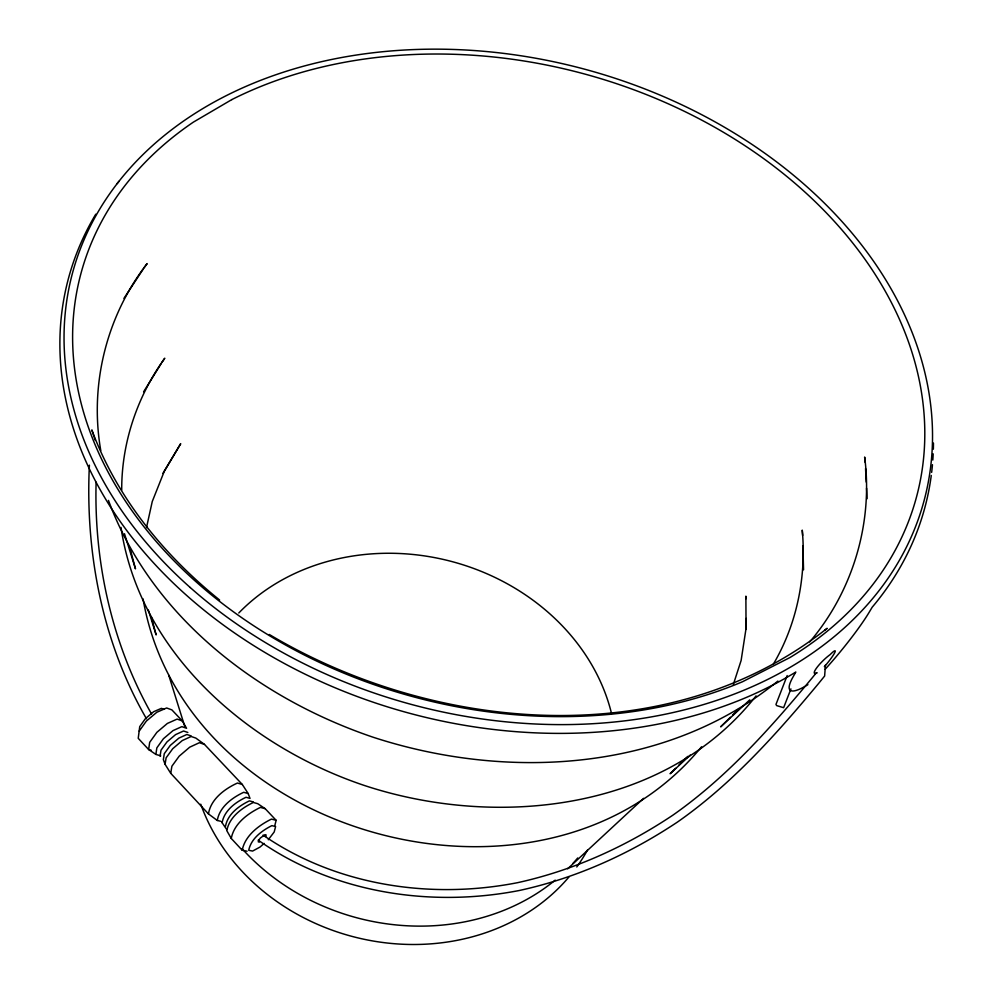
<?xml version="1.0" encoding="UTF-8"?>
<svg xmlns="http://www.w3.org/2000/svg" width="994" height="994" viewBox="0 0 994 994"><rect width="100%" height="100%" fill="white"/><g stroke="black" fill="none" stroke-linecap="round" stroke-linejoin="round"><path stroke-width="1.49" d="M89.398 465.142C85.136 552.639 102.357 642.571 146.503 718.811M96.107 482.202C93.908 562.418 112.011 643.975 151.56 714.04M121.715 490.079C121.504 442.827 137.247 396.469 164.768 358.213L161.798 362.611M825.442 665.011L824.635 676.032L818.783 683.238C776.476 734.131 731.994 783.943 677.436 822.075C629.289 854.144 576.048 878.137 519.415 890.475C430.303 907.845 333.164 892.997 258.216 840.154M160.742 755.875L155.859 754.396L156.841 747.873L163.401 738.753L172.993 730.627L181.852 726.639L186.574 728.279L182.337 720.948L171.887 709.89L166.632 707.976L156.853 712.238L146.342 721.097L139.21 731.099M160.096 756.061L161.016 750.172L166.942 741.959L175.578 734.616L183.567 731L187.841 732.454M220.73 821.292L217.288 820.472L208.467 813.924L170.72 773.295L165.079 764.324L166.122 757.826L172.72 748.718L182.312 740.542L191.146 736.504L195.83 738.082L204.478 744.407L242.325 784.49L248.165 793.547L250.003 798.393L246.027 797.275C235.528 802.195 224.147 810.669 222.134 822.734M170.72 773.295L171.9 766.2L179.168 756.185L189.705 747.19L199.384 742.704L204.478 744.407M208.467 813.924C210.703 799.213 224.644 788.863 237.442 783.036L242.325 784.49M217.288 820.472C219.463 807.103 232.099 797.685 243.741 792.293L248.165 793.547M225.501 826.349C227.564 814.297 238.933 805.823 249.419 800.878L253.383 801.972M146.491 527.665L152.256 501.535L164.221 471.454L180.709 443.659L162.892 473.392M247.096 851.224L242.201 850.23L231.267 838.464C233.913 823.815 247.692 813.527 260.428 807.401L265.187 808.694L276.146 820.311L274.742 825.778M242.201 850.23C245.046 835.619 258.751 825.355 271.449 819.093L276.146 820.311M265.721 836.501L266.119 834.935L265.013 834.674L260.416 837.979L258.664 840.278L258.278 841.856L259.384 842.092M733.323 684.518L741.126 660.463L746.047 628.457L745.885 596.139L745.997 598.748M787.186 675.56L775.954 704.46L776.687 705.616L783.62 707.691L790.938 688.892M773.245 664.352C797.026 624.083 806.519 576.545 802.245 530.125L802.643 535.443M143.608 391.81L161.003 363.879M123.939 298.386L143.111 269.262M809.725 641.913C852.84 591.244 873.229 523.03 864.643 457.029L865.24 462.434M143.944 267.995L147.124 263.609C106.383 316.129 89.311 385.15 100.792 450.617M756.074 695.875C665.483 811.253 496.441 829.058 364.4 785.484C248.637 746.68 139.558 653.244 121.007 527.404M701.565 746.78C546.501 935.938 184.486 839.731 143.049 598.873M268.268 839.768L274.207 831.966L275.599 826.561L271.884 825.629C261.844 830.636 251.035 838.737 248.724 850.28L252.575 851.075L260.03 847.05L264.155 843.409M816.447 672.64L812.396 677.622C770.661 727.968 726.838 777.296 673 815.08C625.698 846.689 573.389 870.396 517.725 882.647C430.998 899.719 336.519 885.803 263.062 835.109M675.609 768.325L670.118 773.742L690.271 755.042M678.902 765.082L687.686 756.422M730.379 717.258L720.65 726.85L749.787 699.838M732.541 715.121L739.014 708.722M567.636 868.818L643.603 798.331M824.672 630.358L827.157 628.32C668.8 753.638 435.496 733.286 269.275 634.47M777.867 681.076C665.893 772.251 506.468 780.663 373.185 737.25C258.378 698.36 151.436 616.889 108.458 500.392M151.337 750.346L148.64 749.526L138.228 738.318L139.732 726.602L145.36 718.699L153.66 711.704L161.401 708.349L164.196 709.356M191.109 735.92L186.86 734.479L178.87 738.12L170.222 745.475L164.283 753.688L163.351 759.565L165.079 764.324M182.337 720.948L177.118 719.097L167.377 723.433L156.866 732.342L149.684 742.344L148.64 749.526L155.859 754.396M265.187 808.694L257.719 803.686L253.346 802.481C241.728 807.985 229.142 817.379 226.831 830.723L231.267 838.464M219.637 600.041C163.811 554.987 116.894 497.696 91.821 429.917L95.25 440.23M124.486 533.728L135.482 568.866L130.4 549.856M148.355 610.043L156.145 634.93L151.361 617.1M168.732 675.187L184.797 726.539M865.55 468.485L866.246 482.102M866.557 488.166L867.103 498.752M802.916 545.905L803.55 569.823M746.208 618.417L746.258 629.264M577.725 857.971A213.76 184.35 14.9 0 1 572.768 863.575M555.199 880.137A213.76 184.35 14.9 0 1 242.25 848.876M226.806 829.617A213.76 184.35 14.9 0 1 221.712 822.063M238.796 612.987A213.76 184.35 14.9 0 1 452.73 561.784A213.76 184.35 14.9 0 1 611.558 713.642M931.266 475.48A443.262 331.921 14.9 0 1 872.185 607.222L869.241 612.142A63.815 7.84 -50.4 0 1 825.095 669.335M95.772 214.195A443.262 331.921 14.9 0 0 245.63 640.422A443.262 331.921 14.9 0 0 795.821 672.043L793.088 676.852A63.902 12.823 -44.3 0 0 807.911 684.655M117.081 183.666A443.262 331.921 14.9 0 1 119.044 181.256M933.453 443.051A443.262 331.921 14.9 0 1 933.354 449.226M933.18 453.86A443.262 331.921 14.9 0 1 932.819 460.048M932.459 464.695A443.262 331.921 14.9 0 1 931.651 472.398M587.466 850.094A209.982 182.449 14.9 0 1 576.768 866.967M569.09 876.807A209.982 182.449 14.9 0 1 367.494 939.976A209.982 182.449 14.9 0 1 200.763 804.208M824.361 666.688A15.283 1.851 -50.4 0 0 834.798 652.549A15.283 1.851 -50.4 0 0 830.139 654.586A15.32 3.044 -44.2 0 0 816.347 668.316A15.32 3.044 -44.2 0 0 817.192 672.826M231.788 99.611L193.408 122.113A432.465 322.938 14.9 0 0 173.925 560.728A432.465 322.938 14.9 0 0 742.593 681.698L789.882 657.581A432.465 322.938 14.9 0 0 820.547 206.951A432.465 322.938 14.9 0 0 231.788 99.611M190.214 587.516A440.727 329.213 14.9 0 0 917.363 521.838A440.727 329.213 14.9 0 0 387.287 51.29A440.727 329.213 14.9 0 0 190.214 587.516"/></g></svg>
